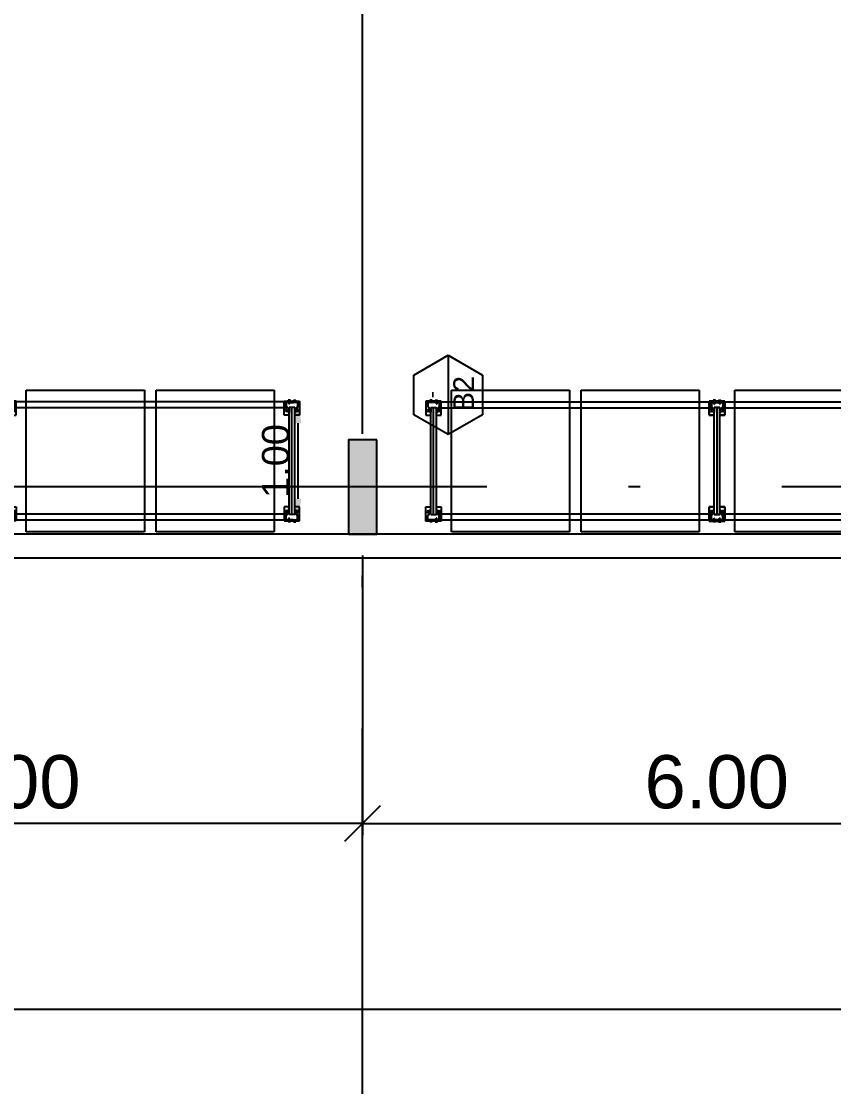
# Model space of a CAD drawing. Header units: metres. Extents: x 0 to 8715937, y -236336 to 216.
# Drawn here: x 155.76 to 162.64, y 43.35 to 52.37 of the extents above; entities that cross this region are included whole.
import ezdxf
from ezdxf.enums import TextEntityAlignment as Align

# ---------------------------------------------------------------- set-up
doc = ezdxf.new("R2010")
doc.units = ezdxf.units.M
doc.header["$MEASUREMENT"] = 0
doc.header["$PDMODE"] = 3
doc.linetypes.add('ACAD_ISO10W100', pattern=[18, 12, -3, 0, -3])
for name, color, linetype in [('0-BLOCK-ARQUITECTURA', 7, 'Continuous'), ('0-BLOCK-EQUIPAMIENTO', 7, 'Continuous'), ('0-BLOCK-ESTRUCTURA', 7, 'Continuous'), ('1', 7, 'Continuous'), ('AAA BAST', 5, 'Continuous'), ('AAA COTAS', 7, 'Continuous'), ('AAA LARG', 1, 'Continuous'), ('AAA PALLETS', 7, 'Continuous'), ('CARPINTERIA', 3, 'Continuous'), ('COLUMNAS', 210, 'Continuous'), ('COLUMNAS HATCH', 251, 'Continuous'), ('COTAS INTERIORES', 2, 'Continuous'), ('EJES', 251, 'ACAD_ISO10W100'), ('MURO', 4, 'Continuous'), ('TXT CARP', 3, 'Continuous')]:
    doc.layers.add(name, color=color, linetype=linetype)
doc.styles.add('AR', font='arial.ttf')
doc.dimstyles.new('CotaLoc0', dxfattribs={"dimtxt": 0.23, "dimasz": 0.18, "dimexe": 0.12, "dimexo": 0.37, "dimgap": 0.07, "dimtad": 1, "dimzin": 0, "dimdsep": 46, "dimtxsty": 'AR', "dimcen": 0.9, "dimclrd": 251, "dimclre": 251, "dimadec": 0, "dimazin": 0, "dimtfac": 1, "dimtofl": 0, "dimtmove": 1, "dimatfit": 3, "dimfxl": 0.18, "dimtolj": 1, "dimtzin": 0, "dimarcsym": 1})
doc.dimstyles.new('DIARCO-01', dxfattribs={"dimtxt": 0.45, "dimasz": 0.3, "dimexe": 0.1, "dimexo": 0.18, "dimgap": 0.12, "dimtad": 1, "dimzin": 0, "dimdsep": 46, "dimtxsty": 'AR', "dimblk": 'OBLIQUE', "dimcen": 0.09, "dimclrd": 52, "dimclre": 251, "dimclrt": 256, "dimadec": 0, "dimazin": 0, "dimtfac": 1, "dimtofl": 0, "dimtmove": 1, "dimatfit": 3, "dimldrblk": 'OBLIQUE', "dimfxl": 0.18, "dimtolj": 1, "dimtzin": 0, "dimarcsym": 1})

# ---------------------------------------------------------------- blocks, each defined once
blk = doc.blocks.new('_Oblique')
at = {"layer": '1', "color": 0, "lineweight": -2}
blk.add_line((-0.5, -0.5), (0.5, 0.5), dxfattribs=at)
blk = doc.blocks.new('*D224')
at = {"layer": 'COTAS INTERIORES', "color": 251, "lineweight": -2, "ltscale": 0.1, "transparency": 16777216}
for p, q in [((21.8801, 47.6493), (21.8801, 43.9022)), ((103.0801, 47.6493), (103.0801, 43.9022))]:
    blk.add_line(p, q, dxfattribs=at)
at = {"layer": 'COTAS INTERIORES', "color": 52, "lineweight": -2, "ltscale": 0.1, "transparency": 16777216}
blk.add_line((103.0801, 44.0022), (21.8801, 44.0022), dxfattribs=at)
at = {"layer": 'Defpoints', "color": 0, "ltscale": 0.1, "transparency": 16777216}
for p in [(21.8801, 47.8293), (103.0801, 47.8293), (21.8801, 44.0022)]:
    blk.add_point(p, dxfattribs=at)
at = {"layer": 'COTAS INTERIORES', "color": 52, "lineweight": -2, "ltscale": 0.1, "transparency": 16777216, "xscale": 0.3, "yscale": 0.3, "zscale": 0.3, "rotation": 180}
blk.add_blockref('_Oblique', (21.8801, 44.0022), dxfattribs=at)
at = {"layer": 'COTAS INTERIORES', "color": 52, "lineweight": -2, "ltscale": 0.1, "transparency": 16777216, "xscale": 0.3, "yscale": 0.3, "zscale": 0.3}
blk.add_blockref('_Oblique', (103.0801, 44.0022), dxfattribs=at)
at = {"layer": 'COTAS INTERIORES', "ltscale": 0.1, "transparency": 16777216, "insert": (62.4801, 44.3519), "char_height": 0.45, "attachment_point": 5, "style": 'AR'}
blk.add_mtext('\\A1;81.20', dxfattribs=at)
blk = doc.blocks.new('DESCARP')
at = {"layer": 'TXT CARP', "lineweight": -3, "ltscale": 0.5}
for p, q in [((0.168, 0.291), (0, 0)), ((0.504, 0.291), (0.168, 0.291)), ((0.672, 0), (0.504, 0.291)), ((0, 0), (0.168, -0.291)), ((0, 0), (0.672, 0)), ((0.504, -0.291), (0.672, 0)), ((0.168, -0.291), (0.504, -0.291))]:
    blk.add_line(p, q, dxfattribs=at)
blk = doc.blocks.new('CARPINTERIA')
at = {"layer": 'TXT CARP', "color": 3, "rotation": 180.0682455120744}
blk.add_blockref('DESCARP', (0.336, 0.0004), dxfattribs=at)
at = {"layer": 'TXT CARP', "style": 'AR'}
blk.add_attdef('DESIGNACION', text='', height=0.175, rotation=0.06833, dxfattribs=at).set_placement((0.0109, 0.1288), align=Align.MIDDLE)
at = {"layer": 'TXT CARP', "ltscale": 0.1, "style": 'AR'}
blk.add_attdef('ANCHO', text='', height=0.13, dxfattribs=at).set_placement((0.002, -0.1466), align=Align.MIDDLE)
blk = doc.blocks.new('COLUMNA 0.24 x 0.80')
at = {"layer": 'COLUMNAS HATCH', "ltscale": 0.1}
blk.add_hatch(color=256, dxfattribs=at).paths.add_polyline_path([(0, 0.8), (0.24, 0.8), (0.24, 0), (0, 0)])
at = {"layer": 'COLUMNAS', "ltscale": 0.1}
blk.add_lwpolyline([(0, 0.8), (0.24, 0.8), (0.24, 0), (0, 0)], close=True, dxfattribs=at)
blk = doc.blocks.new('*D92')
at = {"layer": 'COTAS INTERIORES', "color": 251, "lineweight": -2, "ltscale": 0.1, "transparency": 16777216}
for p, q in [((64.9278, 47.8501), (64.9278, 45.4801)), ((70.9278, 47.8501), (70.9278, 45.4801))]:
    blk.add_line(p, q, dxfattribs=at)
at = {"layer": 'COTAS INTERIORES', "color": 52, "lineweight": -2, "ltscale": 0.1, "transparency": 16777216}
blk.add_line((70.9278, 45.5801), (64.9278, 45.5801), dxfattribs=at)
at = {"layer": 'Defpoints', "color": 0, "ltscale": 0.1, "transparency": 16777216}
for p in [(64.9278, 48.0301), (70.9278, 48.0301), (64.9278, 45.5801)]:
    blk.add_point(p, dxfattribs=at)
at = {"layer": 'COTAS INTERIORES', "color": 52, "lineweight": -2, "ltscale": 0.1, "transparency": 16777216, "xscale": 0.3, "yscale": 0.3, "zscale": 0.3, "rotation": 180}
blk.add_blockref('_Oblique', (64.9278, 45.5801), dxfattribs=at)
at = {"layer": 'COTAS INTERIORES', "color": 52, "lineweight": -2, "ltscale": 0.1, "transparency": 16777216, "xscale": 0.3, "yscale": 0.3, "zscale": 0.3}
blk.add_blockref('_Oblique', (70.9278, 45.5801), dxfattribs=at)
at = {"layer": 'COTAS INTERIORES', "ltscale": 0.1, "transparency": 16777216, "insert": (67.9278, 45.9299), "char_height": 0.45, "attachment_point": 5, "style": 'AR'}
blk.add_mtext('\\A1;6.00', dxfattribs=at)
blk = doc.blocks.new('*D94')
at = {"layer": 'COTAS INTERIORES', "color": 251, "lineweight": -2, "ltscale": 0.1, "transparency": 16777216}
for p, q in [((70.9278, 47.8501), (70.9278, 45.4801)), ((76.9278, 47.8501), (76.9278, 45.4801))]:
    blk.add_line(p, q, dxfattribs=at)
at = {"layer": 'COTAS INTERIORES', "color": 52, "lineweight": -2, "ltscale": 0.1, "transparency": 16777216}
blk.add_line((70.9278, 45.5801), (76.9278, 45.5801), dxfattribs=at)
at = {"layer": 'Defpoints', "color": 0, "ltscale": 0.1, "transparency": 16777216}
for p in [(70.9278, 48.0301), (76.9278, 48.0301), (76.9278, 45.5801)]:
    blk.add_point(p, dxfattribs=at)
at = {"layer": 'COTAS INTERIORES', "color": 52, "lineweight": -2, "ltscale": 0.1, "transparency": 16777216, "xscale": 0.3, "yscale": 0.3, "zscale": 0.3, "rotation": 180}
blk.add_blockref('_Oblique', (70.9278, 45.5801), dxfattribs=at)
at = {"layer": 'COTAS INTERIORES', "color": 52, "lineweight": -2, "ltscale": 0.1, "transparency": 16777216, "xscale": 0.3, "yscale": 0.3, "zscale": 0.3}
blk.add_blockref('_Oblique', (76.9278, 45.5801), dxfattribs=at)
at = {"layer": 'COTAS INTERIORES', "ltscale": 0.1, "transparency": 16777216, "insert": (73.9278, 45.9299), "char_height": 0.45, "attachment_point": 5, "style": 'AR'}
blk.add_mtext('\\A1;6.00', dxfattribs=at)
blk = doc.blocks.new('*D188')
at = {"layer": 'COTAS INTERIORES', "color": 251, "lineweight": -2, "ltscale": 0.1, "transparency": 16777216}
for p, q in [((70.3801, 49.1501), (70.2601, 49.1501)), ((70.3801, 48.9701), (70.3801, 48.3301)), ((70.3801, 48.1501), (70.2601, 48.1501))]:
    blk.add_line(p, q, dxfattribs=at)
at = {"layer": 'COTAS INTERIORES', "color": 251, "ltscale": 0.1, "transparency": 16777216}
for points in [[(70.3501, 48.9701), (70.4101, 48.9701), (70.3801, 49.1501)], [(70.3501, 48.3301), (70.4101, 48.3301), (70.3801, 48.1501)]]:
    blk.add_solid(points, dxfattribs=at)
at = {"layer": 'Defpoints', "color": 0, "ltscale": 0.1, "transparency": 16777216}
for p in [(70.3801, 49.1501), (70.3801, 48.1501), (70.3801, 48.1501)]:
    blk.add_point(p, dxfattribs=at)
at = {"layer": 'COTAS INTERIORES', "color": 0, "ltscale": 0.1, "transparency": 16777216, "insert": (70.1927, 48.6501), "char_height": 0.23, "attachment_point": 5, "rotation": 90, "style": 'AR'}
blk.add_mtext('\\A1;1.00', dxfattribs=at)
blk = doc.blocks.new('1A MODULO SIMPLE')
at = {"layer": 'AAA BAST'}
for points in [[(-2.1307, 1.015), (-2.1307, 1.017), (-2.1407, 1.017), (-2.1407, 1.04), (-2.1167, 1.06), (-2.1167, 1.1), (-2.1567, 1.1), (-2.1567, 1.098), (-2.1767, 1.098), (-2.1767, 1.1), (-2.2167, 1.1), (-2.2167, 1.06), (-2.1927, 1.04), (-2.1927, 1.017), (-2.2027, 1.017), (-2.2027, 1.015), (-2.1907, 1.015), (-2.1907, 1.0409), (-2.2147, 1.0609), (-2.2147, 1.098), (-2.1787, 1.098), (-2.1787, 1.096), (-2.1547, 1.096), (-2.1547, 1.098), (-2.1187, 1.098), (-2.1187, 1.0609), (-2.1427, 1.0409), (-2.1427, 1.015)], [(0.1973, 1.015), (0.1973, 1.017), (0.2073, 1.017), (0.2073, 1.04), (0.1833, 1.06), (0.1833, 1.1), (0.2233, 1.1), (0.2233, 1.098), (0.2433, 1.098), (0.2433, 1.1), (0.2833, 1.1), (0.2833, 1.06), (0.2593, 1.04), (0.2593, 1.017), (0.2693, 1.017), (0.2693, 1.015), (0.2573, 1.015), (0.2573, 1.0409), (0.2813, 1.0609), (0.2813, 1.098), (0.2453, 1.098), (0.2453, 1.096), (0.2213, 1.096), (0.2213, 1.098), (0.1853, 1.098), (0.1853, 1.0609), (0.2093, 1.0409), (0.2093, 1.015)], [(-2.1307, 0.185), (-2.1307, 0.183), (-2.1407, 0.183), (-2.1407, 0.16), (-2.1167, 0.14), (-2.1167, 0.1), (-2.1567, 0.1), (-2.1567, 0.102), (-2.1767, 0.102), (-2.1767, 0.1), (-2.2167, 0.1), (-2.2167, 0.14), (-2.1927, 0.16), (-2.1927, 0.183), (-2.2027, 0.183), (-2.2027, 0.185), (-2.1907, 0.185), (-2.1907, 0.1591), (-2.2147, 0.1391), (-2.2147, 0.102), (-2.1787, 0.102), (-2.1787, 0.104), (-2.1547, 0.104), (-2.1547, 0.102), (-2.1187, 0.102), (-2.1187, 0.1391), (-2.1427, 0.1591), (-2.1427, 0.185)], [(0.1973, 0.185), (0.1973, 0.183), (0.2073, 0.183), (0.2073, 0.16), (0.1833, 0.14), (0.1833, 0.1), (0.2233, 0.1), (0.2233, 0.102), (0.2433, 0.102), (0.2433, 0.1), (0.2833, 0.1), (0.2833, 0.14), (0.2593, 0.16), (0.2593, 0.183), (0.2693, 0.183), (0.2693, 0.185), (0.2573, 0.185), (0.2573, 0.1591), (0.2813, 0.1391), (0.2813, 0.102), (0.2453, 0.102), (0.2453, 0.104), (0.2213, 0.104), (0.2213, 0.102), (0.1853, 0.102), (0.1853, 0.1391), (0.2093, 0.1591), (0.2093, 0.185)]]:
    blk.add_hatch(color=251, dxfattribs=at).paths.add_polyline_path(points)
at = {"layer": 'AAA BAST', "color": 251}
for p, q in [((-2.2167, 1.1082), (-2.2317, 1.1082)), ((-2.2317, 1.1082), (-2.2317, 0.9882)), ((-2.2167, 1.1032), (-2.2317, 1.1032)), ((-2.1167, 1.1082), (-2.2167, 1.1082)), ((-2.2167, 1.1082), (-2.2167, 1.1032)), ((-2.2167, 1.1032), (-2.1167, 1.1032)), ((-2.1767, 1.1), (-2.2167, 1.1)), ((-2.2167, 1.1), (-2.2167, 1.06)), ((-2.2147, 1.098), (-2.2147, 1.0609)), ((-2.1787, 1.098), (-2.2147, 1.098)), ((-2.2067, 1.1), (-2.2067, 1.1032)), ((-2.2067, 1.1032), (-2.1737, 1.1032)), ((-2.1802, 1.1152), (-2.2002, 1.1152)), ((-2.2002, 1.1082), (-2.2002, 1.1152)), ((-2.1902, 1.1082), (-2.1902, 1.1152)), ((-2.1802, 1.1082), (-2.1802, 1.1152)), ((-2.1787, 1.098), (-2.1787, 1.096)), ((-2.1547, 1.096), (-2.1787, 1.096)), ((-2.1767, 1.1), (-2.1767, 1.098)), ((-2.1767, 1.1), (-2.1737, 1.1)), ((-2.1567, 1.098), (-2.1767, 1.098)), ((-2.1737, 1.1), (-2.1737, 1.1032)), ((-2.1597, 1.1), (-2.1597, 1.1032)), ((-2.1567, 1.1), (-2.1597, 1.1)), ((-2.1167, 1.1), (-2.1567, 1.1)), ((-2.1567, 1.1), (-2.1567, 1.098)), ((-2.1187, 1.098), (-2.1547, 1.098)), ((-2.1547, 1.098), (-2.1547, 1.096)), ((-2.1532, 1.1152), (-2.1332, 1.1152)), ((-2.1532, 1.1082), (-2.1532, 1.1152)), ((-2.1432, 1.1082), (-2.1432, 1.1152)), ((-2.1332, 1.1082), (-2.1332, 1.1152)), ((-2.1267, 1.1), (-2.1267, 1.1032)), ((-2.1187, 1.098), (-2.1187, 1.0609)), ((-2.1167, 1.1032), (-2.1167, 1.1082)), ((-2.1017, 1.1082), (-2.1167, 1.1082)), ((-2.1167, 1.1032), (-2.1017, 1.1032)), ((-2.1167, 1.1), (-2.1167, 1.06)), ((-2.1017, 0.9882), (-2.1017, 1.1082)), ((0.1683, 0.9882), (0.1683, 1.1082)), ((0.1683, 1.1082), (0.1833, 1.1082)), ((0.1833, 1.1032), (0.1683, 1.1032)), ((0.1833, 1.1032), (0.1833, 1.1082)), ((0.1833, 1.1082), (0.2833, 1.1082)), ((0.2833, 1.1032), (0.1833, 1.1032)), ((0.1833, 1.1), (0.2233, 1.1)), ((0.1833, 1.1), (0.1833, 1.06)), ((0.1853, 1.098), (0.1853, 1.0609)), ((0.1853, 1.098), (0.2213, 1.098)), ((0.1933, 1.1), (0.1933, 1.1032)), ((0.2198, 1.1152), (0.1998, 1.1152)), ((0.1998, 1.1082), (0.1998, 1.1152)), ((0.2098, 1.1082), (0.2098, 1.1152)), ((0.2198, 1.1082), (0.2198, 1.1152)), ((0.2213, 1.098), (0.2213, 1.096)), ((0.2213, 1.096), (0.2453, 1.096)), ((0.2233, 1.1), (0.2233, 1.098)), ((0.2233, 1.1), (0.2263, 1.1)), ((0.2233, 1.098), (0.2433, 1.098)), ((0.2263, 1.1), (0.2263, 1.1032)), ((0.2403, 1.1), (0.2403, 1.1032)), ((0.2733, 1.1032), (0.2403, 1.1032)), ((0.2433, 1.1), (0.2403, 1.1)), ((0.2433, 1.1), (0.2833, 1.1)), ((0.2433, 1.1), (0.2433, 1.098)), ((0.2453, 1.098), (0.2813, 1.098)), ((0.2453, 1.098), (0.2453, 1.096)), ((0.2468, 1.1152), (0.2668, 1.1152)), ((0.2468, 1.1082), (0.2468, 1.1152)), ((0.2568, 1.1082), (0.2568, 1.1152)), ((0.2668, 1.1082), (0.2668, 1.1152)), ((0.2733, 1.1), (0.2733, 1.1032)), ((0.2813, 1.098), (0.2813, 1.0609)), ((0.2833, 1.1082), (0.2833, 1.1032)), ((0.2833, 1.1082), (0.2983, 1.1082)), ((0.2833, 1.1032), (0.2983, 1.1032)), ((0.2833, 1.1), (0.2833, 1.06)), ((0.2983, 1.1082), (0.2983, 0.9882)), ((-2.2167, 1.06), (-2.1927, 1.04)), ((-2.2147, 1.0609), (-2.1907, 1.0409)), ((-2.1927, 1.017), (-2.2027, 1.017)), ((-2.2027, 1.017), (-2.2027, 1.015)), ((-2.1907, 1.015), (-2.2027, 1.015)), ((-2.1927, 1.036), (-2.1977, 1.036)), ((-2.1977, 1.021), (-2.1977, 1.036)), ((-2.1927, 1.0285), (-2.1977, 1.0285)), ((-2.1927, 1.021), (-2.1977, 1.021)), ((-2.1927, 1.04), (-2.1927, 1.017)), ((-2.1907, 1.053), (-2.1667, 1.053)), ((-2.1907, 0.147), (-2.1907, 1.053)), ((-2.1907, 1.0409), (-2.1907, 1.015)), ((-2.1667, 1.053), (-2.1427, 1.053)), ((-2.1667, 0.147), (-2.1667, 1.053)), ((-2.1187, 1.0609), (-2.1427, 1.0409)), ((-2.1427, 0.147), (-2.1427, 1.053)), ((-2.1427, 1.0409), (-2.1427, 1.015)), ((-2.1427, 1.015), (-2.1307, 1.015)), ((-2.1167, 1.06), (-2.1407, 1.04)), ((-2.1407, 1.04), (-2.1407, 1.017)), ((-2.1357, 1.036), (-2.1407, 1.036)), ((-2.1407, 1.021), (-2.1407, 1.036)), ((-2.1357, 1.0285), (-2.1407, 1.0285)), ((-2.1357, 1.021), (-2.1407, 1.021)), ((-2.1407, 1.017), (-2.1307, 1.017)), ((-2.1357, 1.021), (-2.1357, 1.036)), ((-2.1357, 1.0328), (-2.1307, 1.0328)), ((-2.1357, 1.0243), (-2.1307, 1.0243)), ((-2.1307, 1.0243), (-2.1307, 1.0328)), ((-2.1307, 1.015), (-2.1307, 1.017)), ((0.1833, 1.06), (0.2073, 1.04)), ((0.1853, 1.0609), (0.2093, 1.0409)), ((0.2023, 1.0328), (0.1973, 1.0328)), ((0.1973, 1.0243), (0.1973, 1.0328)), ((0.2023, 1.0243), (0.1973, 1.0243)), ((0.2073, 1.017), (0.1973, 1.017)), ((0.1973, 1.015), (0.1973, 1.017)), ((0.2093, 1.015), (0.1973, 1.015)), ((0.2023, 1.036), (0.2073, 1.036)), ((0.2023, 1.021), (0.2023, 1.036)), ((0.2023, 1.0285), (0.2073, 1.0285)), ((0.2023, 1.021), (0.2073, 1.021)), ((0.2073, 1.04), (0.2073, 1.017)), ((0.2073, 1.021), (0.2073, 1.036)), ((0.2333, 1.053), (0.2093, 1.053)), ((0.2093, 0.147), (0.2093, 1.053)), ((0.2093, 1.0409), (0.2093, 1.015)), ((0.2573, 1.053), (0.2333, 1.053)), ((0.2333, 0.147), (0.2333, 1.053)), ((0.2813, 1.0609), (0.2573, 1.0409)), ((0.2573, 0.147), (0.2573, 1.053)), ((0.2573, 1.0409), (0.2573, 1.015)), ((0.2573, 1.015), (0.2693, 1.015)), ((0.2833, 1.06), (0.2593, 1.04)), ((0.2593, 1.04), (0.2593, 1.017)), ((0.2593, 1.036), (0.2643, 1.036)), ((0.2593, 1.0285), (0.2643, 1.0285)), ((0.2593, 1.021), (0.2643, 1.021)), ((0.2593, 1.017), (0.2693, 1.017)), ((0.2643, 1.021), (0.2643, 1.036)), ((0.2693, 1.017), (0.2693, 1.015)), ((-2.2317, 0.9882), (-2.1907, 0.9882)), ((-2.1427, 0.9882), (-2.1017, 0.9882)), ((0.2093, 0.9882), (0.1683, 0.9882)), ((0.2983, 0.9882), (0.2573, 0.9882)), ((-2.2317, 0.0918), (-2.2317, 0.2118)), ((-2.2317, 0.2118), (-2.1907, 0.2118)), ((-2.1907, 0.185), (-2.2027, 0.185)), ((-2.2027, 0.183), (-2.2027, 0.185)), ((-2.1927, 0.183), (-2.2027, 0.183)), ((-2.1927, 0.16), (-2.1927, 0.183)), ((-2.1907, 0.1591), (-2.1907, 0.185)), ((-2.1427, 0.2118), (-2.1017, 0.2118)), ((-2.1427, 0.1591), (-2.1427, 0.185)), ((-2.1427, 0.185), (-2.1307, 0.185)), ((-2.1407, 0.16), (-2.1407, 0.183)), ((-2.1407, 0.183), (-2.1307, 0.183)), ((-2.1307, 0.185), (-2.1307, 0.183)), ((-2.1017, 0.2118), (-2.1017, 0.0918)), ((0.2093, 0.2118), (0.1683, 0.2118)), ((0.1683, 0.2118), (0.1683, 0.0918)), ((0.2093, 0.185), (0.1973, 0.185)), ((0.1973, 0.185), (0.1973, 0.183)), ((0.2073, 0.183), (0.1973, 0.183)), ((0.2073, 0.16), (0.2073, 0.183)), ((0.2093, 0.1591), (0.2093, 0.185)), ((0.2983, 0.2118), (0.2573, 0.2118)), ((0.2573, 0.1591), (0.2573, 0.185)), ((0.2573, 0.185), (0.2693, 0.185)), ((0.2593, 0.16), (0.2593, 0.183)), ((0.2593, 0.183), (0.2693, 0.183)), ((0.2693, 0.183), (0.2693, 0.185)), ((0.2983, 0.0918), (0.2983, 0.2118)), ((-2.2167, 0.0968), (-2.2317, 0.0968)), ((-2.2167, 0.0918), (-2.2317, 0.0918)), ((-2.2167, 0.14), (-2.1927, 0.16)), ((-2.2167, 0.1), (-2.2167, 0.14)), ((-2.1767, 0.1), (-2.2167, 0.1)), ((-2.2167, 0.0968), (-2.1167, 0.0968)), ((-2.2167, 0.0918), (-2.2167, 0.0968)), ((-2.1167, 0.0918), (-2.2167, 0.0918)), ((-2.2147, 0.1391), (-2.1907, 0.1591)), ((-2.2147, 0.102), (-2.2147, 0.1391)), ((-2.1787, 0.102), (-2.2147, 0.102)), ((-2.2067, 0.1), (-2.2067, 0.0968)), ((-2.2067, 0.0968), (-2.1737, 0.0968)), ((-2.2002, 0.0918), (-2.2002, 0.0848)), ((-2.1927, 0.1801), (-2.1977, 0.1801)), ((-2.1977, 0.1651), (-2.1977, 0.1801)), ((-2.1927, 0.1726), (-2.1977, 0.1726)), ((-2.1927, 0.1651), (-2.1977, 0.1651)), ((-2.1907, 0.147), (-2.1667, 0.147)), ((-2.1902, 0.0918), (-2.1902, 0.0848)), ((-2.1802, 0.0918), (-2.1802, 0.0848)), ((-2.1787, 0.102), (-2.1787, 0.104)), ((-2.1547, 0.104), (-2.1787, 0.104)), ((-2.1567, 0.102), (-2.1767, 0.102)), ((-2.1767, 0.1), (-2.1767, 0.102)), ((-2.1767, 0.1), (-2.1737, 0.1)), ((-2.1737, 0.1), (-2.1737, 0.0968)), ((-2.1667, 0.147), (-2.1427, 0.147)), ((-2.1597, 0.1), (-2.1597, 0.0968)), ((-2.1567, 0.1), (-2.1597, 0.1)), ((-2.1567, 0.1), (-2.1567, 0.102)), ((-2.1167, 0.1), (-2.1567, 0.1)), ((-2.1547, 0.102), (-2.1547, 0.104)), ((-2.1187, 0.102), (-2.1547, 0.102)), ((-2.1532, 0.0918), (-2.1532, 0.0848)), ((-2.1432, 0.0918), (-2.1432, 0.0848)), ((-2.1187, 0.1391), (-2.1427, 0.1591)), ((-2.1357, 0.1801), (-2.1407, 0.1801)), ((-2.1407, 0.1651), (-2.1407, 0.1801)), ((-2.1357, 0.1726), (-2.1407, 0.1726)), ((-2.1357, 0.1651), (-2.1407, 0.1651)), ((-2.1167, 0.14), (-2.1407, 0.16)), ((-2.1357, 0.1651), (-2.1357, 0.1801)), ((-2.1357, 0.1768), (-2.1307, 0.1768)), ((-2.1357, 0.1683), (-2.1307, 0.1683)), ((-2.1332, 0.0918), (-2.1332, 0.0848)), ((-2.1307, 0.1683), (-2.1307, 0.1768)), ((-2.1267, 0.1), (-2.1267, 0.0968)), ((-2.1187, 0.102), (-2.1187, 0.1391)), ((-2.1167, 0.1), (-2.1167, 0.14)), ((-2.1167, 0.0968), (-2.1167, 0.0918)), ((-2.1167, 0.0968), (-2.1017, 0.0968)), ((-2.1017, 0.0918), (-2.1167, 0.0918)), ((0.1833, 0.0968), (0.1683, 0.0968)), ((0.1683, 0.0918), (0.1833, 0.0918)), ((0.1833, 0.14), (0.2073, 0.16)), ((0.1833, 0.1), (0.1833, 0.14)), ((0.1833, 0.1), (0.2233, 0.1)), ((0.2833, 0.0968), (0.1833, 0.0968)), ((0.1833, 0.0968), (0.1833, 0.0918)), ((0.1833, 0.0918), (0.2833, 0.0918)), ((0.1853, 0.1391), (0.2093, 0.1591)), ((0.1853, 0.102), (0.1853, 0.1391)), ((0.1853, 0.102), (0.2213, 0.102)), ((0.1933, 0.1), (0.1933, 0.0968)), ((0.2023, 0.1768), (0.1973, 0.1768)), ((0.1973, 0.1683), (0.1973, 0.1768)), ((0.2023, 0.1683), (0.1973, 0.1683)), ((0.1998, 0.0918), (0.1998, 0.0848)), ((0.2023, 0.1801), (0.2073, 0.1801)), ((0.2023, 0.1651), (0.2023, 0.1801)), ((0.2023, 0.1726), (0.2073, 0.1726)), ((0.2023, 0.1651), (0.2073, 0.1651)), ((0.2073, 0.1651), (0.2073, 0.1801)), ((0.2333, 0.147), (0.2093, 0.147)), ((0.2098, 0.0918), (0.2098, 0.0848)), ((0.2198, 0.0918), (0.2198, 0.0848)), ((0.2213, 0.102), (0.2213, 0.104)), ((0.2213, 0.104), (0.2453, 0.104)), ((0.2233, 0.102), (0.2433, 0.102)), ((0.2233, 0.1), (0.2233, 0.102)), ((0.2233, 0.1), (0.2263, 0.1)), ((0.2263, 0.1), (0.2263, 0.0968)), ((0.2573, 0.147), (0.2333, 0.147)), ((0.2403, 0.1), (0.2403, 0.0968)), ((0.2433, 0.1), (0.2403, 0.1)), ((0.2733, 0.0968), (0.2403, 0.0968)), ((0.2433, 0.1), (0.2433, 0.102)), ((0.2433, 0.1), (0.2833, 0.1)), ((0.2453, 0.102), (0.2453, 0.104)), ((0.2453, 0.102), (0.2813, 0.102)), ((0.2468, 0.0918), (0.2468, 0.0848)), ((0.2568, 0.0918), (0.2568, 0.0848)), ((0.2813, 0.1391), (0.2573, 0.1591)), ((0.2593, 0.1801), (0.2643, 0.1801)), ((0.2593, 0.1726), (0.2643, 0.1726)), ((0.2593, 0.1651), (0.2643, 0.1651)), ((0.2833, 0.14), (0.2593, 0.16)), ((0.2643, 0.1651), (0.2643, 0.1801)), ((0.2668, 0.0918), (0.2668, 0.0848)), ((0.2733, 0.1), (0.2733, 0.0968)), ((0.2813, 0.102), (0.2813, 0.1391)), ((0.2833, 0.1), (0.2833, 0.14)), ((0.2833, 0.0918), (0.2833, 0.0968)), ((0.2833, 0.0968), (0.2983, 0.0968)), ((0.2833, 0.0918), (0.2983, 0.0918)), ((-2.1802, 0.0848), (-2.2002, 0.0848)), ((-2.1532, 0.0848), (-2.1332, 0.0848)), ((0.2198, 0.0848), (0.1998, 0.0848)), ((0.2468, 0.0848), (0.2668, 0.0848))]:
    blk.add_line(p, q, dxfattribs=at)
for centre in [(-2.2141, 1.0285), (-2.1192, 1.0285), (0.1859, 1.0285), (0.2808, 1.0285), (-2.2141, 0.1715), (-2.1192, 0.1715), (0.1859, 0.1715), (0.2808, 0.1715)]:
    blk.add_circle(centre, 0.0075, dxfattribs=at)
at = {"layer": 'AAA LARG', "color": 251}
for p, q in [((-2.1407, 1.105), (-2.1454, 1.0829)), ((-2.1381, 1.1018), (-2.1422, 1.0822)), ((-2.1407, 1.105), (-2.1117, 1.105)), ((-2.1149, 1.1018), (-2.1381, 1.1018)), ((-2.1149, 1.045), (-2.1149, 1.1018)), ((-2.1117, 1.105), (-2.1117, 1.045)), ((-2.1117, 1.1), (0.1783, 1.1)), ((0.2073, 1.105), (0.1783, 1.105)), ((0.1783, 1.105), (0.1783, 1.045)), ((0.1815, 1.045), (0.1815, 1.1018)), ((0.1815, 1.1018), (0.2047, 1.1018)), ((0.2047, 1.1018), (0.2089, 1.0822)), ((0.2073, 1.105), (0.212, 1.0829)), ((-2.1422, 1.0822), (-2.1454, 1.0829)), ((-2.1117, 1.045), (-2.1149, 1.045)), ((-2.1117, 1.05), (0.1783, 1.05)), ((0.1783, 1.045), (0.1815, 1.045)), ((0.2089, 1.0822), (0.212, 1.0829)), ((-2.1422, 0.1178), (-2.1454, 0.1171)), ((-2.1407, 0.095), (-2.1454, 0.1171)), ((-2.1381, 0.0982), (-2.1422, 0.1178)), ((-2.1407, 0.095), (-2.1117, 0.095)), ((-2.1149, 0.0982), (-2.1381, 0.0982)), ((-2.1117, 0.155), (-2.1149, 0.155)), ((-2.1149, 0.155), (-2.1149, 0.0982)), ((-2.1117, 0.095), (-2.1117, 0.155)), ((-2.1117, 0.15), (0.1783, 0.15)), ((-2.1117, 0.1), (0.1783, 0.1)), ((0.1783, 0.095), (0.1783, 0.155)), ((0.1783, 0.155), (0.1815, 0.155)), ((0.2073, 0.095), (0.1783, 0.095)), ((0.1815, 0.155), (0.1815, 0.0982)), ((0.1815, 0.0982), (0.2047, 0.0982)), ((0.2047, 0.0982), (0.2089, 0.1178)), ((0.2073, 0.095), (0.212, 0.1171)), ((0.2089, 0.1178), (0.212, 0.1171))]:
    blk.add_line(p, q, dxfattribs=at)
at = {"layer": 'AAA PALLETS', "color": 251, "ltscale": 0.21}
for p, q in [((-1.0167, 1.2), (-2.0167, 1.2)), ((-2.0167, 1.2), (-2.0167, 0)), ((-1.0167, 0), (-1.0167, 1.2)), ((0.0833, 1.2), (-0.9167, 1.2)), ((-0.9167, 1.2), (-0.9167, 0)), ((0.0833, 0), (0.0833, 1.2)), ((-2.0167, 0), (-1.0167, 0)), ((-0.9167, 0), (0.0833, 0))]:
    blk.add_line(p, q, dxfattribs=at)
blk = doc.blocks.new('DPM-ARQUITECTURA')
at = {"layer": 'MURO', "ltscale": 0.1}
for p, q in [((80.6051, 48.0293), (22.0801, 48.0293)), ((21.8801, 47.8293), (80.6051, 47.8293))]:
    blk.add_line(p, q, dxfattribs=at)
at = {"layer": 'CARPINTERIA', "ltscale": 0.1}
ref = blk.add_blockref('CARPINTERIA', (71.654, 49.2096), dxfattribs=dict(at, xscale=-0.9999999999999952, rotation=270.0682455120742))
ref.add_attrib('DESIGNACION', 'B2', dxfattribs={"layer": 'TXT CARP', "height": 0.175, "rotation": 89.99991, "style": 'AR'}).set_placement((71.7828, 49.2207), align=Align.MIDDLE)
ref.add_attrib('ANCHO', '-', dxfattribs={"layer": 'TXT CARP', "ltscale": 0.1, "height": 0.13, "rotation": 90.06825, "style": 'AR'}).set_placement((71.5074, 49.2115), align=Align.MIDDLE)
at = {"layer": 'COTAS INTERIORES', "ltscale": 0.1}
dim = blk.add_linear_dim(base=(21.8801, 44.0022), p1=(103.0801, 47.8293), p2=(21.8801, 47.8293), dimstyle='DIARCO-01', dxfattribs=at)
dim.commit()
dim.dimension.update_dxf_attribs({"geometry": '*D224', "text_midpoint": (62.4801, 44.3519)})
blk = doc.blocks.new('DPM-ESTRUCTURA')
at = {"layer": 'EJES', "ltscale": 0.4}
for p, q in [((70.9278, 41.5801), (70.9278, 112.3301)), ((108.48, 48.4301), (16.48, 48.4301))]:
    blk.add_line(p, q, dxfattribs=at)
at = {"layer": 'COLUMNAS', "xscale": -1}
blk.add_blockref('COLUMNA 0.24 x 0.80', (71.0478, 48.0301), dxfattribs=at)
at = {"layer": 'COTAS INTERIORES', "ltscale": 0.1}
dim = blk.add_linear_dim(base=(64.9278, 45.5801), p1=(70.9278, 48.0301), p2=(64.9278, 48.0301), dimstyle='DIARCO-01', dxfattribs=at)
dim.commit()
dim.dimension.update_dxf_attribs({"geometry": '*D92', "text_midpoint": (67.9278, 45.9299)})
dim = blk.add_linear_dim(base=(76.9278, 45.5801), p1=(70.9278, 48.0301), p2=(76.9278, 48.0301), angle=180, dimstyle='DIARCO-01', dxfattribs=at)
dim.commit()
dim.dimension.update_dxf_attribs({"geometry": '*D94', "text_midpoint": (73.9278, 45.9299)})
blk = doc.blocks.new('DPM-EQUIPAMIENTO')
at = {"layer": 'AAA COTAS', "ltscale": 0.21, "xscale": -1}
for p in [(68.1634, 48.0501), (71.7634, 48.0489), (74.1634, 48.0489)]:
    blk.add_blockref('1A MODULO SIMPLE', p, dxfattribs=at)
at = {"layer": 'COTAS INTERIORES', "ltscale": 0.1}
dim = blk.add_linear_dim(base=(70.3801, 48.1501), p1=(70.3801, 49.1501), p2=(70.3801, 48.1501), angle=90, dimstyle='CotaLoc0', override={"dimfxlon": 1}, dxfattribs=at)
dim.commit()
dim.dimension.update_dxf_attribs({"geometry": '*D188', "text_midpoint": (70.1927, 48.6501)})

msp = doc.modelspace()

# ---------------------------------------------------------------- hatches: boundary and pattern name
at = {"layer": 'AAA BAST'}
for points in [[(158.0141, 49.0651), (158.0141, 49.0671), (158.0241, 49.0671), (158.0241, 49.0901), (158.0001, 49.1101), (158.0001, 49.1501), (158.0401, 49.1501), (158.0401, 49.1481), (158.0601, 49.1481), (158.0601, 49.1501), (158.1001, 49.1501), (158.1001, 49.1101), (158.0761, 49.0901), (158.0761, 49.0671), (158.0861, 49.0671), (158.0861, 49.0651), (158.0741, 49.0651), (158.0741, 49.0911), (158.0981, 49.1111), (158.0981, 49.1481), (158.0621, 49.1481), (158.0621, 49.1461), (158.0381, 49.1461), (158.0381, 49.1481), (158.0021, 49.1481), (158.0021, 49.1111), (158.0261, 49.0911), (158.0261, 49.0651)], [(158.0141, 48.2351), (158.0141, 48.2331), (158.0241, 48.2331), (158.0241, 48.2101), (158.0001, 48.1901), (158.0001, 48.1501), (158.0401, 48.1501), (158.0401, 48.1521), (158.0601, 48.1521), (158.0601, 48.1501), (158.1001, 48.1501), (158.1001, 48.1901), (158.0761, 48.2101), (158.0761, 48.2331), (158.0861, 48.2331), (158.0861, 48.2351), (158.0741, 48.2351), (158.0741, 48.2092), (158.0981, 48.1892), (158.0981, 48.1521), (158.0621, 48.1521), (158.0621, 48.1541), (158.0381, 48.1541), (158.0381, 48.1521), (158.0021, 48.1521), (158.0021, 48.1892), (158.0261, 48.2092), (158.0261, 48.2351)]]:
    msp.add_hatch(color=251, dxfattribs=at).paths.add_polyline_path(points)

# ---------------------------------------------------------------- linework, layer by layer
at = {"layer": 'AAA BAST', "color": 251}
for p, q in [((157.9851, 49.0383), (157.9851, 49.1583)), ((157.9851, 49.1583), (158.0001, 49.1583)), ((158.0001, 49.1533), (157.9851, 49.1533)), ((158.0001, 49.1533), (158.0001, 49.1583)), ((158.0001, 49.1583), (158.1001, 49.1583)), ((158.1001, 49.1533), (158.0001, 49.1533)), ((158.0001, 49.1501), (158.0401, 49.1501)), ((158.0001, 49.1501), (158.0001, 49.1101)), ((158.0001, 49.1101), (158.0241, 49.0901)), ((158.0021, 49.1481), (158.0021, 49.1111)), ((158.0021, 49.1481), (158.0381, 49.1481)), ((158.0021, 49.1111), (158.0261, 49.0911)), ((158.0101, 49.1501), (158.0101, 49.1533)), ((158.0366, 49.1653), (158.0166, 49.1653)), ((158.0166, 49.1583), (158.0166, 49.1653)), ((158.0501, 49.1031), (158.0261, 49.1031)), ((158.0261, 48.1972), (158.0261, 49.1031)), ((158.0266, 49.1583), (158.0266, 49.1653)), ((158.0366, 49.1583), (158.0366, 49.1653)), ((158.0381, 49.1481), (158.0381, 49.1461)), ((158.0381, 49.1461), (158.0621, 49.1461)), ((158.0401, 49.1501), (158.0401, 49.1481)), ((158.0401, 49.1501), (158.0431, 49.1501)), ((158.0401, 49.1481), (158.0601, 49.1481)), ((158.0431, 49.1501), (158.0431, 49.1533)), ((158.0741, 49.1031), (158.0501, 49.1031)), ((158.0501, 48.1972), (158.0501, 49.1031)), ((158.0571, 49.1501), (158.0571, 49.1533)), ((158.0901, 49.1533), (158.0571, 49.1533)), ((158.0601, 49.1501), (158.0571, 49.1501)), ((158.0601, 49.1501), (158.1001, 49.1501)), ((158.0601, 49.1501), (158.0601, 49.1481)), ((158.0621, 49.1481), (158.0981, 49.1481)), ((158.0621, 49.1481), (158.0621, 49.1461)), ((158.0636, 49.1653), (158.0836, 49.1653)), ((158.0636, 49.1583), (158.0636, 49.1653)), ((158.0736, 49.1583), (158.0736, 49.1653)), ((158.0981, 49.1111), (158.0741, 49.0911)), ((158.0741, 48.1972), (158.0741, 49.1031)), ((158.1001, 49.1101), (158.0761, 49.0901)), ((158.0836, 49.1583), (158.0836, 49.1653)), ((158.0901, 49.1501), (158.0901, 49.1533)), ((158.0981, 49.1481), (158.0981, 49.1111)), ((158.1001, 49.1583), (158.1001, 49.1533)), ((158.1001, 49.1583), (158.1151, 49.1583)), ((158.1001, 49.1533), (158.1151, 49.1533)), ((158.1001, 49.1501), (158.1001, 49.1101)), ((158.1151, 49.1583), (158.1151, 49.0383)), ((158.0261, 49.0383), (157.9851, 49.0383)), ((158.0191, 49.0829), (158.0141, 49.0829)), ((158.0141, 49.0744), (158.0141, 49.0829)), ((158.0191, 49.0744), (158.0141, 49.0744)), ((158.0241, 49.0671), (158.0141, 49.0671)), ((158.0141, 49.0651), (158.0141, 49.0671)), ((158.0261, 49.0651), (158.0141, 49.0651)), ((158.0191, 49.0861), (158.0241, 49.0861)), ((158.0191, 49.0711), (158.0191, 49.0861)), ((158.0191, 49.0786), (158.0241, 49.0786)), ((158.0191, 49.0711), (158.0241, 49.0711)), ((158.0241, 49.0901), (158.0241, 49.0671)), ((158.0241, 49.0711), (158.0241, 49.0861)), ((158.0261, 49.0911), (158.0261, 49.0651)), ((158.0741, 49.0911), (158.0741, 49.0651)), ((158.0741, 49.0651), (158.0861, 49.0651)), ((158.1151, 49.0383), (158.0741, 49.0383)), ((158.0761, 49.0901), (158.0761, 49.0671)), ((158.0761, 49.0861), (158.0811, 49.0861)), ((158.0761, 49.0786), (158.0811, 49.0786)), ((158.0761, 49.0711), (158.0811, 49.0711)), ((158.0761, 49.0671), (158.0861, 49.0671)), ((158.0811, 49.0711), (158.0811, 49.0861)), ((158.0861, 49.0671), (158.0861, 49.0651)), ((158.0261, 48.2619), (157.9851, 48.2619)), ((157.9851, 48.2619), (157.9851, 48.1419)), ((158.0001, 48.1901), (158.0241, 48.2101)), ((158.0021, 48.1892), (158.0261, 48.2092)), ((158.0261, 48.2351), (158.0141, 48.2351)), ((158.0141, 48.2351), (158.0141, 48.2331)), ((158.0241, 48.2331), (158.0141, 48.2331)), ((158.0191, 48.2269), (158.0141, 48.2269)), ((158.0141, 48.2184), (158.0141, 48.2269)), ((158.0191, 48.2184), (158.0141, 48.2184)), ((158.0191, 48.2302), (158.0241, 48.2302)), ((158.0191, 48.2152), (158.0191, 48.2302)), ((158.0191, 48.2227), (158.0241, 48.2227)), ((158.0191, 48.2152), (158.0241, 48.2152)), ((158.0241, 48.2101), (158.0241, 48.2331)), ((158.0241, 48.2152), (158.0241, 48.2302)), ((158.0261, 48.2092), (158.0261, 48.2351)), ((158.0501, 48.1972), (158.0261, 48.1972)), ((158.0741, 48.1972), (158.0501, 48.1972)), ((158.1151, 48.2619), (158.0741, 48.2619)), ((158.0741, 48.2092), (158.0741, 48.2351)), ((158.0741, 48.2351), (158.0861, 48.2351)), ((158.0981, 48.1892), (158.0741, 48.2092)), ((158.0761, 48.2101), (158.0761, 48.2331)), ((158.0761, 48.2331), (158.0861, 48.2331)), ((158.0761, 48.2302), (158.0811, 48.2302)), ((158.0761, 48.2227), (158.0811, 48.2227)), ((158.0761, 48.2152), (158.0811, 48.2152)), ((158.1001, 48.1901), (158.0761, 48.2101)), ((158.0811, 48.2152), (158.0811, 48.2302)), ((158.0861, 48.2331), (158.0861, 48.2351)), ((158.1151, 48.1419), (158.1151, 48.2619)), ((158.0001, 48.1469), (157.9851, 48.1469)), ((157.9851, 48.1419), (158.0001, 48.1419)), ((158.0001, 48.1501), (158.0001, 48.1901)), ((158.0001, 48.1501), (158.0401, 48.1501)), ((158.1001, 48.1469), (158.0001, 48.1469)), ((158.0001, 48.1469), (158.0001, 48.1419)), ((158.0001, 48.1419), (158.1001, 48.1419)), ((158.0021, 48.1521), (158.0021, 48.1892)), ((158.0021, 48.1521), (158.0381, 48.1521)), ((158.0101, 48.1501), (158.0101, 48.1469)), ((158.0166, 48.1419), (158.0166, 48.1349)), ((158.0366, 48.1349), (158.0166, 48.1349)), ((158.0266, 48.1419), (158.0266, 48.1349)), ((158.0366, 48.1419), (158.0366, 48.1349)), ((158.0381, 48.1521), (158.0381, 48.1541)), ((158.0381, 48.1541), (158.0621, 48.1541)), ((158.0401, 48.1521), (158.0601, 48.1521)), ((158.0401, 48.1501), (158.0401, 48.1521)), ((158.0401, 48.1501), (158.0431, 48.1501)), ((158.0431, 48.1501), (158.0431, 48.1469)), ((158.0571, 48.1501), (158.0571, 48.1469)), ((158.0601, 48.1501), (158.0571, 48.1501)), ((158.0901, 48.1469), (158.0571, 48.1469)), ((158.0601, 48.1501), (158.0601, 48.1521)), ((158.0601, 48.1501), (158.1001, 48.1501)), ((158.0621, 48.1521), (158.0621, 48.1541)), ((158.0621, 48.1521), (158.0981, 48.1521)), ((158.0636, 48.1419), (158.0636, 48.1349)), ((158.0636, 48.1349), (158.0836, 48.1349)), ((158.0736, 48.1419), (158.0736, 48.1349)), ((158.0836, 48.1419), (158.0836, 48.1349)), ((158.0901, 48.1501), (158.0901, 48.1469)), ((158.0981, 48.1521), (158.0981, 48.1892)), ((158.1001, 48.1501), (158.1001, 48.1901)), ((158.1001, 48.1419), (158.1001, 48.1469)), ((158.1001, 48.1469), (158.1151, 48.1469)), ((158.1001, 48.1419), (158.1151, 48.1419))]:
    msp.add_line(p, q, dxfattribs=at)
for centre in [(158.0026, 49.0786), (158.0976, 49.0786), (158.0026, 48.2216), (158.0976, 48.2216)]:
    msp.add_circle(centre, 0.0075, dxfattribs=at)
at = {"layer": 'AAA LARG', "color": 251}
for p, q in [((157.9951, 49.1501), (155.7051, 49.1501)), ((157.9951, 49.1001), (155.7051, 49.1001)), ((158.0241, 49.1551), (157.9951, 49.1551)), ((157.9951, 49.1551), (157.9951, 49.0951)), ((157.9983, 49.0951), (157.9983, 49.1519)), ((157.9983, 49.1519), (158.0215, 49.1519)), ((158.0215, 49.1519), (158.0257, 49.1324)), ((158.0241, 49.1551), (158.0288, 49.133)), ((158.0257, 49.1324), (158.0288, 49.133)), ((157.9951, 49.0951), (157.9983, 49.0951)), ((157.9951, 48.2001), (155.7051, 48.2001)), ((157.9951, 48.1451), (157.9951, 48.2051)), ((157.9951, 48.2051), (157.9983, 48.2051)), ((157.9983, 48.2051), (157.9983, 48.1483)), ((157.9951, 48.1501), (155.7051, 48.1501)), ((158.0241, 48.1451), (157.9951, 48.1451)), ((157.9983, 48.1483), (158.0215, 48.1483)), ((158.0215, 48.1483), (158.0257, 48.1679)), ((158.0241, 48.1451), (158.0288, 48.1672)), ((158.0257, 48.1679), (158.0288, 48.1672))]:
    msp.add_line(p, q, dxfattribs=at)
at = {"layer": 'AAA PALLETS', "color": 251, "ltscale": 0.21}
for p, q in [((155.8001, 49.2501), (156.8001, 49.2501)), ((155.8001, 48.0501), (155.8001, 49.2501)), ((156.8001, 49.2501), (156.8001, 48.0501)), ((156.9001, 49.2501), (157.9001, 49.2501)), ((156.9001, 48.0501), (156.9001, 49.2501)), ((157.9001, 49.2501), (157.9001, 48.0501)), ((156.8001, 48.0501), (155.8001, 48.0501)), ((157.9001, 48.0501), (156.9001, 48.0501))]:
    msp.add_line(p, q, dxfattribs=at)

# ---------------------------------------------------------------- block references
at = {"layer": '0-BLOCK-ARQUITECTURA'}
msp.add_blockref('DPM-ARQUITECTURA', (87.72, 0), dxfattribs=at)
at = {"layer": '0-BLOCK-EQUIPAMIENTO'}
msp.add_blockref('DPM-EQUIPAMIENTO', (87.72, 0), dxfattribs=at)
at = {"layer": '0-BLOCK-ESTRUCTURA', "ltscale": 0.1}
msp.add_blockref('DPM-ESTRUCTURA', (87.72, 0), dxfattribs=at)

doc.saveas('drawing.dxf')
